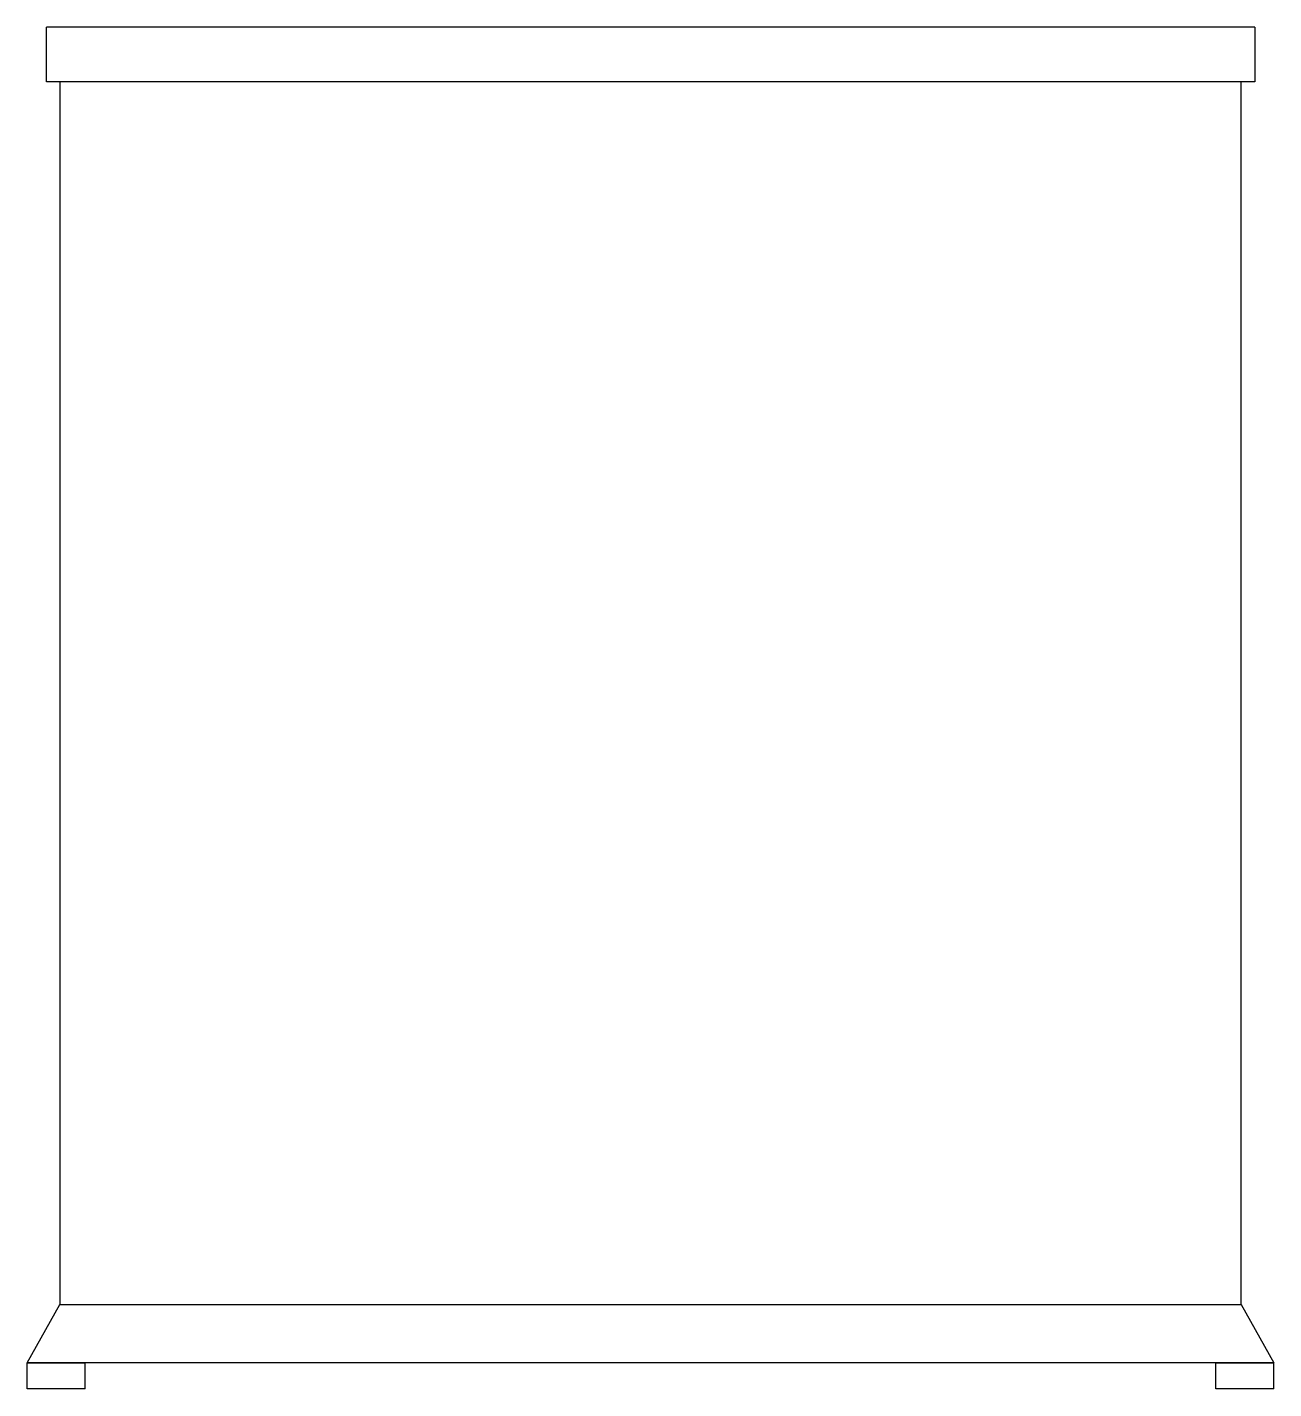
# Model space of a CAD drawing. Header units: millimetres. Extents: x -557 to 815, y -23 to 1476.
import ezdxf

# ---------------------------------------------------------------- set-up
doc = ezdxf.new("R2010")
doc.units = ezdxf.units.MM
doc.layers.add('IKE140033-T1', color=255, linetype='Continuous')

msp = doc.modelspace()

# ---------------------------------------------------------------- linework, layer by layer
at = {"layer": 'IKE140033-T1'}
for p, q in [((-535.5, 1416.1), (-535.5, 1476.1)), ((794.5, 1476.1), (-535.5, 1476.1)), ((794.5, 1476.1), (794.5, 1416.1)), ((794.5, 1416.1), (-535.5, 1416.1)), ((-520.5, 1416.1), (-520.5, 69.7)), ((779.5, 1416.1), (-520.5, 1416.1)), ((779.5, 69.7), (779.5, 1416.1)), ((-556.5, 5.6), (-520.5, 69.7)), ((-520.5, 69.7), (779.5, 69.7)), ((-520.5, 69.7), (779.5, 69.7)), ((779.5, 69.7), (815.4, 5.6)), ((-556.5, 5.6), (-492.7, 5.6)), ((-556.5, -23.1), (-556.5, 5.6)), ((815.4, 5.6), (-556.5, 5.6)), ((-492.7, -23.1), (-492.7, 5.6)), ((751.6, 5.6), (815.4, 5.6)), ((751.6, -23.1), (751.6, 5.6)), ((815.4, -23.1), (815.4, 5.6)), ((-492.7, -23.1), (-556.5, -23.1)), ((815.4, -23.1), (751.6, -23.1))]:
    msp.add_line(p, q, dxfattribs=at)

doc.saveas('drawing.dxf')
